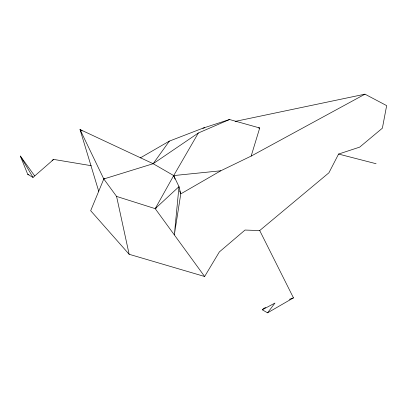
<?xml version="1.0" encoding="UTF-8"?>
<svg xmlns="http://www.w3.org/2000/svg" width="407" height="407" viewBox="0 0 407 407"><rect width="100%" height="100%" fill="white"/><g stroke="black" fill="none" stroke-linecap="round" stroke-linejoin="round"><path stroke-width="0.61" d="M98.718 191.254L80.006 129.507L153.154 163.711L173.697 175.575L178.994 186.655L174.333 234.905L180.779 193.88L220.762 170.792L251.15 156.09L259.717 127.986L229.523 119.516L202.839 128.2L169.363 141.117L140.334 157.88M104.884 178.342L103.795 178.973L90.675 210.704L129.146 254.283L204.635 276.501L219.337 251.943L245.024 230.052L259.702 230.55L328.907 172.807L338.588 154.06L359.702 147.115L382.382 128.185L386.65 105.617L364.972 94.175L235.139 121.418M204.635 276.501L155.199 208.649L173.697 175.575L198.346 133.003L229.523 119.516M82.082 130.968L80.006 129.507L103.795 178.973L153.154 163.711L169.363 141.117M267.557 312.825L274.959 303.057L262.286 309.783L267.557 312.825L293.467 297.868L259.702 230.55M34.656 175.87L20.35 156.059L27.752 174.374L33.023 177.416L53.663 159.417L91.275 165.705M262.286 309.783L263.924 308.236L265.695 307.616M103.795 178.973L116.58 196.413L155.199 208.649L178.994 186.655L180.779 193.88L179.64 190.929M153.154 163.711L198.346 133.003M52.04 160.353L53.663 159.417M155.199 208.649L156.288 208.018M251.15 156.09L364.972 94.175M289.331 299.318L293.467 297.868M202.839 128.2L204.701 127.808M220.762 170.792L173.697 175.575L175.066 179.116M258.455 127.991L259.717 127.986M27.752 174.374L28.902 174.623M338.588 154.06L376.073 163.721M20.35 156.059L33.023 177.416M116.58 196.413L129.146 254.283"/></g></svg>
